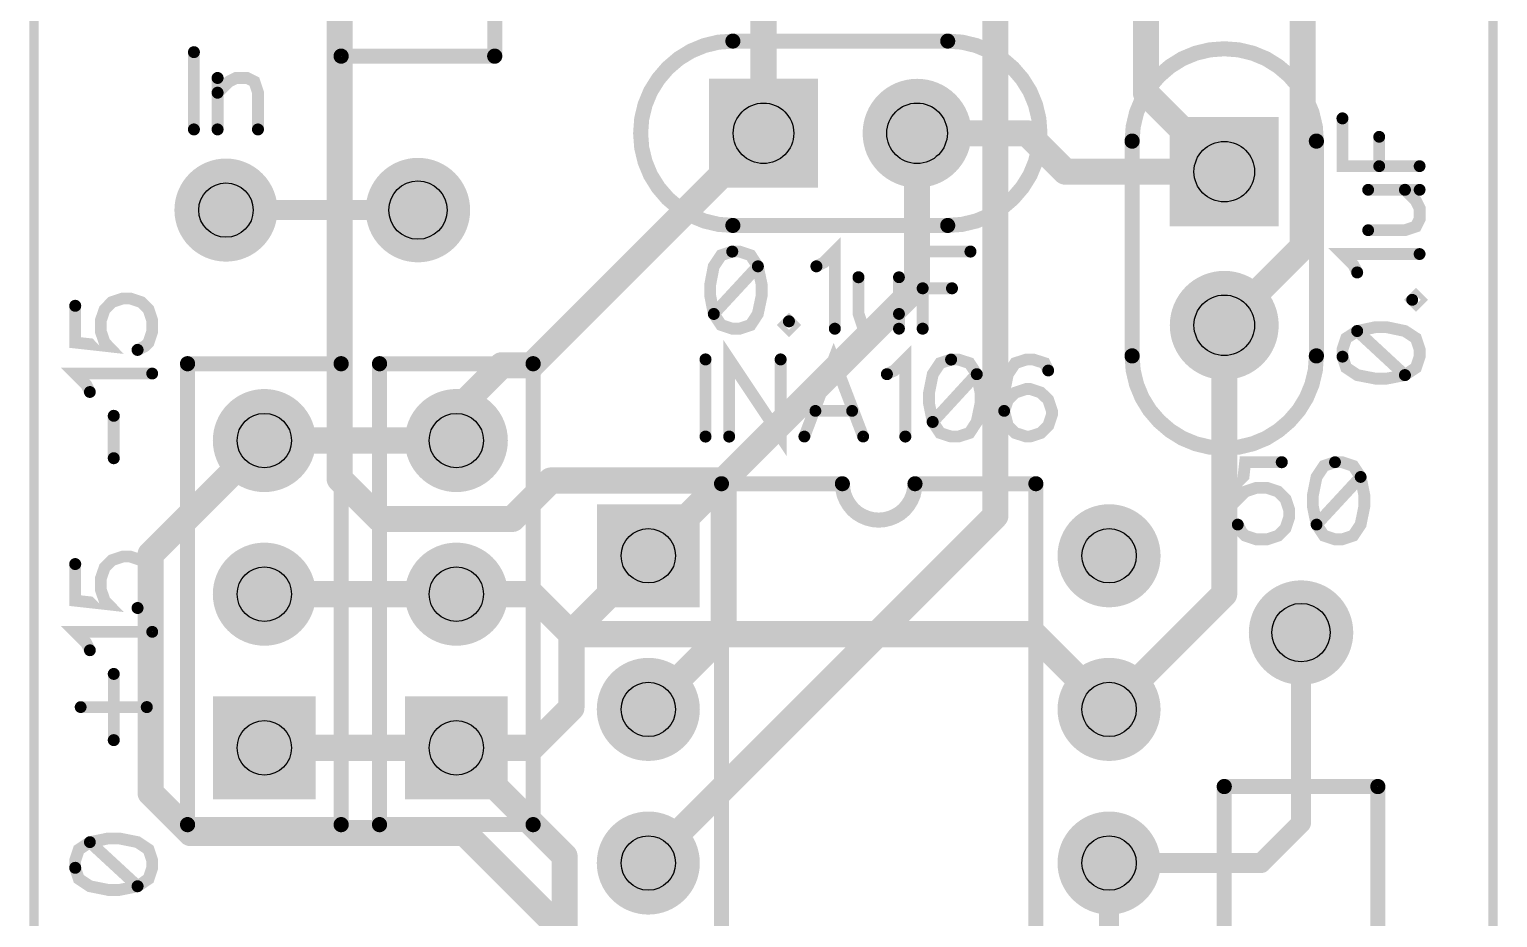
# Model space of a CAD drawing. Extents: x 0 to 0.95, y 0 to 7.58.
# Drawn here: x -0.003 to 0.953, y 6.139 to 6.718 of the extents above; entities that cross this region are included whole.
import ezdxf

# ---------------------------------------------------------------- set-up
doc = ezdxf.new("R2010")
doc.units = 0
for name, color, linetype in [('Board_Outline', 13, 'CONTINUOUS'), ('Bottom', 6, 'CONTINUOUS'), ('Bottom_Mask', 10, 'CONTINUOUS'), ('Drill_Bottom', 8, 'CONTINUOUS'), ('Drill_Top', 7, 'CONTINUOUS'), ('Top', 5, 'CONTINUOUS'), ('Top_Mask', 3, 'CONTINUOUS'), ('Top_Silk', 2, 'CONTINUOUS')]:
    doc.layers.add(name, color=color, linetype=linetype)

msp = doc.modelspace()

# ---------------------------------------------------------------- linework, layer by layer
at = {"layer": 'Board_Outline', "linetype": 'CONTINUOUS', "const_width": 0.006}
msp.add_lwpolyline([(0, 0), (0.95, 0), (0.95, 7.575), (0, 7.575), (0, 0)], dxfattribs=at)
at = {"layer": 'Bottom', "linetype": 'CONTINUOUS'}
for points, const_width in [([(0.724, 6.676), (0.724, 7.024)], 0.017), ([(0.826, 6.576), (0.826, 6.885)], 0.017), ([(0.199, 6.874), (0.199, 6.425)], 0.017), ([(0.626, 6.851), (0.626, 6.401)], 0.017), ([(0.475, 6.774), (0.475, 6.65)], 0.017), ([(0.775, 6.625), (0.724, 6.676)], 0.017), ([(0.475, 6.65), (0.324, 6.499)], 0.017), ([(0.775, 6.525), (0.826, 6.576)], 0.017), ([(0.775, 6.35), (0.775, 6.525)], 0.017), ([(0.3045, 6.499), (0.275, 6.4695)], 0.017), ([(0.324, 6.499), (0.3045, 6.499)], 0.017), ([(0.275, 6.4695), (0.275, 6.45)], 0.017), ([(0.199, 6.425), (0.225, 6.399)], 0.017), ([(0.3115, 6.399), (0.3365, 6.424)], 0.017), ([(0.3365, 6.424), (0.449, 6.424)], 0.017), ([(0.449, 6.424), (0.449, 6.324)], 0.017), ([(0.225, 6.399), (0.3115, 6.399)], 0.017), ([(0.626, 6.401), (0.4, 6.175)], 0.017), ([(0.4, 6.375), (0.35, 6.325)], 0.017), ([(0.7, 6.275), (0.775, 6.35)], 0.017), ([(0.35, 6.325), (0.35, 6.276)], 0.017), ([(0.449, 6.324), (0.4, 6.275)], 0.017), ([(0.825, 6.201), (0.825, 6.325)], 0.013), ([(0.35, 6.276), (0.324, 6.25)], 0.017), ([(0.324, 6.25), (0.275, 6.25)], 0.017), ([(0.275, 6.25), (0.3455, 6.1795)], 0.017), ([(0.799, 6.175), (0.825, 6.201)], 0.013), ([(0.3455, 6.1795), (0.3455, 6.124)], 0.017), ([(0.7, 6.075), (0.7, 6.175)], 0.013), ([(0.7, 6.175), (0.799, 6.175)], 0.013)]:
    msp.add_lwpolyline(points, dxfattribs=dict(at, const_width=const_width))
for points, const_width in [([(0.7198, 6.676, 1), (0.7283, 6.676, 1), (0.7198, 6.676, 1)], 0.0085), ([(0.7198, 6.676, 1), (0.7283, 6.676, 1), (0.7198, 6.676, 1)], 0.0085), ([(0.5907, 6.65, 1), (0.5593, 6.65, 1), (0.5907, 6.65, 1)], 0.0315), ([(0.4707, 6.65, 1), (0.4792, 6.65, 1), (0.4707, 6.65, 1)], 0.0085), ([(0.4707, 6.65, 1), (0.4792, 6.65, 1), (0.4707, 6.65, 1)], 0.0085), ([(0.1398, 6.6, 1), (0.1102, 6.6, 1), (0.1398, 6.6, 1)], 0.0295), ([(0.265, 6.6, 1), (0.235, 6.6, 1), (0.265, 6.6, 1)], 0.03), ([(0.7708, 6.625, 1), (0.7792, 6.625, 1), (0.7708, 6.625, 1)], 0.0085), ([(0.8217, 6.576, 1), (0.8302, 6.576, 1), (0.8217, 6.576, 1)], 0.0085), ([(0.8217, 6.576, 1), (0.8302, 6.576, 1), (0.8217, 6.576, 1)], 0.0085), ([(0.7907, 6.525, 1), (0.7593, 6.525, 1), (0.7907, 6.525, 1)], 0.0315), ([(0.7708, 6.525, 1), (0.7792, 6.525, 1), (0.7708, 6.525, 1)], 0.0085), ([(0.7708, 6.525, 1), (0.7792, 6.525, 1), (0.7708, 6.525, 1)], 0.0085), ([(0.3003, 6.499, 1), (0.3088, 6.499, 1), (0.3003, 6.499, 1)], 0.0085), ([(0.3003, 6.499, 1), (0.3088, 6.499, 1), (0.3003, 6.499, 1)], 0.0085), ([(0.3198, 6.499, 1), (0.3283, 6.499, 1), (0.3198, 6.499, 1)], 0.0085), ([(0.3198, 6.499, 1), (0.3283, 6.499, 1), (0.3198, 6.499, 1)], 0.0085), ([(0.1648, 6.45, 1), (0.1352, 6.45, 1), (0.1648, 6.45, 1)], 0.0295), ([(0.2898, 6.45, 1), (0.2602, 6.45, 1), (0.2898, 6.45, 1)], 0.0295), ([(0.2708, 6.4695, 1), (0.2793, 6.4695, 1), (0.2708, 6.4695, 1)], 0.0085), ([(0.2708, 6.4695, 1), (0.2793, 6.4695, 1), (0.2708, 6.4695, 1)], 0.0085), ([(0.2708, 6.45, 1), (0.2793, 6.45, 1), (0.2708, 6.45, 1)], 0.0085), ([(0.1948, 6.425, 1), (0.2033, 6.425, 1), (0.1948, 6.425, 1)], 0.0085), ([(0.1948, 6.425, 1), (0.2033, 6.425, 1), (0.1948, 6.425, 1)], 0.0085), ([(0.3323, 6.424, 1), (0.3408, 6.424, 1), (0.3323, 6.424, 1)], 0.0085), ([(0.3323, 6.424, 1), (0.3408, 6.424, 1), (0.3323, 6.424, 1)], 0.0085), ([(0.4448, 6.424, 1), (0.4533, 6.424, 1), (0.4448, 6.424, 1)], 0.0085), ([(0.4448, 6.424, 1), (0.4533, 6.424, 1), (0.4448, 6.424, 1)], 0.0085), ([(0.2208, 6.399, 1), (0.2293, 6.399, 1), (0.2208, 6.399, 1)], 0.0085), ([(0.2208, 6.399, 1), (0.2293, 6.399, 1), (0.2208, 6.399, 1)], 0.0085), ([(0.3073, 6.399, 1), (0.3158, 6.399, 1), (0.3073, 6.399, 1)], 0.0085), ([(0.3073, 6.399, 1), (0.3158, 6.399, 1), (0.3073, 6.399, 1)], 0.0085), ([(0.6217, 6.401, 1), (0.6302, 6.401, 1), (0.6217, 6.401, 1)], 0.0085), ([(0.6217, 6.401, 1), (0.6302, 6.401, 1), (0.6217, 6.401, 1)], 0.0085), ([(0.7148, 6.375, 1), (0.6852, 6.375, 1), (0.7148, 6.375, 1)], 0.0295), ([(0.1648, 6.35, 1), (0.1352, 6.35, 1), (0.1648, 6.35, 1)], 0.0295), ([(0.2898, 6.35, 1), (0.2602, 6.35, 1), (0.2898, 6.35, 1)], 0.0295), ([(0.3958, 6.375, 1), (0.4042, 6.375, 1), (0.3958, 6.375, 1)], 0.0085), ([(0.7708, 6.35, 1), (0.7792, 6.35, 1), (0.7708, 6.35, 1)], 0.0085), ([(0.7708, 6.35, 1), (0.7792, 6.35, 1), (0.7708, 6.35, 1)], 0.0085), ([(0.84, 6.325, 1), (0.81, 6.325, 1), (0.84, 6.325, 1)], 0.03), ([(0.3458, 6.325, 1), (0.3542, 6.325, 1), (0.3458, 6.325, 1)], 0.0085), ([(0.3458, 6.325, 1), (0.3542, 6.325, 1), (0.3458, 6.325, 1)], 0.0085), ([(0.4448, 6.324, 1), (0.4533, 6.324, 1), (0.4448, 6.324, 1)], 0.0085), ([(0.4448, 6.324, 1), (0.4533, 6.324, 1), (0.4448, 6.324, 1)], 0.0085), ([(0.8218, 6.325, 1), (0.8282, 6.325, 1), (0.8218, 6.325, 1)], 0.0065), ([(0.4148, 6.275, 1), (0.3852, 6.275, 1), (0.4148, 6.275, 1)], 0.0295), ([(0.7148, 6.275, 1), (0.6852, 6.275, 1), (0.7148, 6.275, 1)], 0.0295), ([(0.3458, 6.276, 1), (0.3542, 6.276, 1), (0.3458, 6.276, 1)], 0.0085), ([(0.3458, 6.276, 1), (0.3542, 6.276, 1), (0.3458, 6.276, 1)], 0.0085), ([(0.3958, 6.275, 1), (0.4042, 6.275, 1), (0.3958, 6.275, 1)], 0.0085), ([(0.6957, 6.275, 1), (0.7043, 6.275, 1), (0.6957, 6.275, 1)], 0.0085), ([(0.2708, 6.25, 1), (0.2793, 6.25, 1), (0.2708, 6.25, 1)], 0.0085), ([(0.2708, 6.25, 1), (0.2793, 6.25, 1), (0.2708, 6.25, 1)], 0.0085), ([(0.3198, 6.25, 1), (0.3283, 6.25, 1), (0.3198, 6.25, 1)], 0.0085), ([(0.3198, 6.25, 1), (0.3283, 6.25, 1), (0.3198, 6.25, 1)], 0.0085), ([(0.4148, 6.175, 1), (0.3852, 6.175, 1), (0.4148, 6.175, 1)], 0.0295), ([(0.7148, 6.175, 1), (0.6852, 6.175, 1), (0.7148, 6.175, 1)], 0.0295), ([(0.8218, 6.201, 1), (0.8282, 6.201, 1), (0.8218, 6.201, 1)], 0.0065), ([(0.8218, 6.201, 1), (0.8282, 6.201, 1), (0.8218, 6.201, 1)], 0.0065), ([(0.3412, 6.1795, 1), (0.3497, 6.1795, 1), (0.3412, 6.1795, 1)], 0.0085), ([(0.3412, 6.1795, 1), (0.3497, 6.1795, 1), (0.3412, 6.1795, 1)], 0.0085), ([(0.3958, 6.175, 1), (0.4042, 6.175, 1), (0.3958, 6.175, 1)], 0.0085), ([(0.6968, 6.175, 1), (0.7032, 6.175, 1), (0.6968, 6.175, 1)], 0.0065), ([(0.6968, 6.175, 1), (0.7032, 6.175, 1), (0.6968, 6.175, 1)], 0.0065), ([(0.7958, 6.175, 1), (0.8023, 6.175, 1), (0.7958, 6.175, 1)], 0.0065), ([(0.7958, 6.175, 1), (0.8023, 6.175, 1), (0.7958, 6.175, 1)], 0.0065)]:
    msp.add_lwpolyline(points, format="xyb", dxfattribs=dict(at, const_width=const_width))
at = {"layer": 'Bottom'}
for points in [[(0.4435, 6.6815), (0.5065, 6.6815), (0.4435, 6.6185), (0.5065, 6.6185)], [(0.7435, 6.6565), (0.8065, 6.6565), (0.7435, 6.5935), (0.8065, 6.5935)], [(0.3705, 6.4045), (0.4295, 6.4045), (0.3705, 6.3455), (0.4295, 6.3455)], [(0.1205, 6.2795), (0.1795, 6.2795), (0.1205, 6.2205), (0.1795, 6.2205)], [(0.2455, 6.2795), (0.3045, 6.2795), (0.2455, 6.2205), (0.3045, 6.2205)]]:
    msp.add_solid(points, dxfattribs=at)
at = {"layer": 'Bottom_Mask', "linetype": 'CONTINUOUS'}
for points, const_width in [([(0.5927, 6.65, 1), (0.5573, 6.65, 1), (0.5927, 6.65, 1)], 0.0355), ([(0.5573, 6.65, 1), (0.5927, 6.65, 1), (0.5573, 6.65, 1)], 0.0355), ([(0.1418, 6.6, 1), (0.1082, 6.6, 1), (0.1418, 6.6, 1)], 0.0335), ([(0.1082, 6.6, 1), (0.1418, 6.6, 1), (0.1082, 6.6, 1)], 0.0335), ([(0.267, 6.6, 1), (0.233, 6.6, 1), (0.267, 6.6, 1)], 0.034), ([(0.233, 6.6, 1), (0.267, 6.6, 1), (0.233, 6.6, 1)], 0.034), ([(0.7927, 6.525, 1), (0.7573, 6.525, 1), (0.7927, 6.525, 1)], 0.0355), ([(0.7573, 6.525, 1), (0.7927, 6.525, 1), (0.7573, 6.525, 1)], 0.0355), ([(0.1668, 6.45, 1), (0.1332, 6.45, 1), (0.1668, 6.45, 1)], 0.0335), ([(0.1332, 6.45, 1), (0.1668, 6.45, 1), (0.1332, 6.45, 1)], 0.0335), ([(0.2918, 6.45, 1), (0.2582, 6.45, 1), (0.2918, 6.45, 1)], 0.0335), ([(0.2582, 6.45, 1), (0.2918, 6.45, 1), (0.2582, 6.45, 1)], 0.0335), ([(0.7168, 6.375, 1), (0.6832, 6.375, 1), (0.7168, 6.375, 1)], 0.0335), ([(0.6832, 6.375, 1), (0.7168, 6.375, 1), (0.6832, 6.375, 1)], 0.0335), ([(0.1668, 6.35, 1), (0.1332, 6.35, 1), (0.1668, 6.35, 1)], 0.0335), ([(0.1332, 6.35, 1), (0.1668, 6.35, 1), (0.1332, 6.35, 1)], 0.0335), ([(0.2918, 6.35, 1), (0.2582, 6.35, 1), (0.2918, 6.35, 1)], 0.0335), ([(0.2582, 6.35, 1), (0.2918, 6.35, 1), (0.2582, 6.35, 1)], 0.0335), ([(0.842, 6.325, 1), (0.808, 6.325, 1), (0.842, 6.325, 1)], 0.034), ([(0.808, 6.325, 1), (0.842, 6.325, 1), (0.808, 6.325, 1)], 0.034), ([(0.4168, 6.275, 1), (0.3832, 6.275, 1), (0.4168, 6.275, 1)], 0.0335), ([(0.3832, 6.275, 1), (0.4168, 6.275, 1), (0.3832, 6.275, 1)], 0.0335), ([(0.7168, 6.275, 1), (0.6832, 6.275, 1), (0.7168, 6.275, 1)], 0.0335), ([(0.6832, 6.275, 1), (0.7168, 6.275, 1), (0.6832, 6.275, 1)], 0.0335), ([(0.4168, 6.175, 1), (0.3832, 6.175, 1), (0.4168, 6.175, 1)], 0.0335), ([(0.3832, 6.175, 1), (0.4168, 6.175, 1), (0.3832, 6.175, 1)], 0.0335), ([(0.7168, 6.175, 1), (0.6832, 6.175, 1), (0.7168, 6.175, 1)], 0.0335), ([(0.6832, 6.175, 1), (0.7168, 6.175, 1), (0.6832, 6.175, 1)], 0.0335)]:
    msp.add_lwpolyline(points, format="xyb", dxfattribs=dict(at, const_width=const_width))
at = {"layer": 'Bottom_Mask'}
for points in [[(0.4395, 6.6855), (0.5105, 6.6855), (0.4395, 6.6145), (0.5105, 6.6145)], [(0.7395, 6.6605), (0.8105, 6.6605), (0.7395, 6.5895), (0.8105, 6.5895)], [(0.3665, 6.4085), (0.4335, 6.4085), (0.3665, 6.3415), (0.4335, 6.3415)], [(0.1165, 6.2835), (0.1835, 6.2835), (0.1165, 6.2165), (0.1835, 6.2165)], [(0.2415, 6.2835), (0.3085, 6.2835), (0.2415, 6.2165), (0.3085, 6.2165)]]:
    msp.add_solid(points, dxfattribs=at)
at = {"layer": 'Drill_Bottom'}
for centre, radius in [((0.475, 6.65), 0.0197), ((0.575, 6.65), 0.0197), ((0.775, 6.625), 0.0197), ((0.125, 6.6), 0.0177), ((0.25, 6.6), 0.019), ((0.775, 6.525), 0.0197), ((0.15, 6.45), 0.0177), ((0.275, 6.45), 0.0177), ((0.4, 6.375), 0.0177), ((0.7, 6.375), 0.0177), ((0.15, 6.35), 0.0177), ((0.275, 6.35), 0.0177), ((0.825, 6.325), 0.019), ((0.4, 6.275), 0.0177), ((0.7, 6.275), 0.0177), ((0.15, 6.25), 0.0177), ((0.275, 6.25), 0.0177), ((0.4, 6.175), 0.0177), ((0.7, 6.175), 0.0177)]:
    msp.add_circle(centre, radius, dxfattribs=at)
at = {"layer": 'Drill_Top'}
for centre, radius in [((0.475, 6.65), 0.0197), ((0.575, 6.65), 0.0197), ((0.775, 6.625), 0.0197), ((0.125, 6.6), 0.0177), ((0.25, 6.6), 0.019), ((0.775, 6.525), 0.0197), ((0.15, 6.45), 0.0177), ((0.275, 6.45), 0.0177), ((0.4, 6.375), 0.0177), ((0.7, 6.375), 0.0177), ((0.15, 6.35), 0.0177), ((0.275, 6.35), 0.0177), ((0.825, 6.325), 0.019), ((0.4, 6.275), 0.0177), ((0.7, 6.275), 0.0177), ((0.15, 6.25), 0.0177), ((0.275, 6.25), 0.0177), ((0.4, 6.175), 0.0177), ((0.7, 6.175), 0.0177)]:
    msp.add_circle(centre, radius, dxfattribs=at)
at = {"layer": 'Top', "linetype": 'CONTINUOUS'}
for points, const_width in [([(0.5907, 6.65, 1), (0.5593, 6.65, 1), (0.5907, 6.65, 1)], 0.0315), ([(0.5707, 6.65, 1), (0.5792, 6.65, 1), (0.5707, 6.65, 1)], 0.0085), ([(0.5707, 6.65, 1), (0.5792, 6.65, 1), (0.5707, 6.65, 1)], 0.0085), ([(0.6423, 6.65, 1), (0.6508, 6.65, 1), (0.6423, 6.65, 1)], 0.0085), ([(0.6423, 6.65, 1), (0.6508, 6.65, 1), (0.6423, 6.65, 1)], 0.0085), ([(0.1398, 6.6, 1), (0.1102, 6.6, 1), (0.1398, 6.6, 1)], 0.0295), ([(0.265, 6.6, 1), (0.235, 6.6, 1), (0.265, 6.6, 1)], 0.03), ([(0.6673, 6.625, 1), (0.6758, 6.625, 1), (0.6673, 6.625, 1)], 0.0085), ([(0.6673, 6.625, 1), (0.6758, 6.625, 1), (0.6673, 6.625, 1)], 0.0085), ([(0.7708, 6.625, 1), (0.7792, 6.625, 1), (0.7708, 6.625, 1)], 0.0085), ([(0.1218, 6.6, 1), (0.1282, 6.6, 1), (0.1218, 6.6, 1)], 0.0065), ([(0.2468, 6.6, 1), (0.2532, 6.6, 1), (0.2468, 6.6, 1)], 0.0065), ([(0.5707, 6.55, 1), (0.5792, 6.55, 1), (0.5707, 6.55, 1)], 0.0085), ([(0.5707, 6.55, 1), (0.5792, 6.55, 1), (0.5707, 6.55, 1)], 0.0085), ([(0.7907, 6.525, 1), (0.7593, 6.525, 1), (0.7907, 6.525, 1)], 0.0315), ([(0.1648, 6.45, 1), (0.1352, 6.45, 1), (0.1648, 6.45, 1)], 0.0295), ([(0.2898, 6.45, 1), (0.2602, 6.45, 1), (0.2898, 6.45, 1)], 0.0295), ([(0.1457, 6.45, 1), (0.1543, 6.45, 1), (0.1457, 6.45, 1)], 0.0085), ([(0.1457, 6.45, 1), (0.1543, 6.45, 1), (0.1457, 6.45, 1)], 0.0085), ([(0.2708, 6.45, 1), (0.2793, 6.45, 1), (0.2708, 6.45, 1)], 0.0085), ([(0.7148, 6.375, 1), (0.6852, 6.375, 1), (0.7148, 6.375, 1)], 0.0295), ([(0.0717, 6.376, 1), (0.0802, 6.376, 1), (0.0717, 6.376, 1)], 0.0085), ([(0.0717, 6.376, 1), (0.0802, 6.376, 1), (0.0717, 6.376, 1)], 0.0085), ([(0.1648, 6.35, 1), (0.1352, 6.35, 1), (0.1648, 6.35, 1)], 0.0295), ([(0.2898, 6.35, 1), (0.2602, 6.35, 1), (0.2898, 6.35, 1)], 0.0295), ([(0.3958, 6.375, 1), (0.4042, 6.375, 1), (0.3958, 6.375, 1)], 0.0085), ([(0.1457, 6.35, 1), (0.1543, 6.35, 1), (0.1457, 6.35, 1)], 0.0085), ([(0.2708, 6.35, 1), (0.2793, 6.35, 1), (0.2708, 6.35, 1)], 0.0085), ([(0.2708, 6.35, 1), (0.2793, 6.35, 1), (0.2708, 6.35, 1)], 0.0085), ([(0.3198, 6.35, 1), (0.3283, 6.35, 1), (0.3198, 6.35, 1)], 0.0085), ([(0.3198, 6.35, 1), (0.3283, 6.35, 1), (0.3198, 6.35, 1)], 0.0085), ([(0.84, 6.325, 1), (0.81, 6.325, 1), (0.84, 6.325, 1)], 0.03), ([(0.3458, 6.324, 1), (0.3542, 6.324, 1), (0.3458, 6.324, 1)], 0.0085), ([(0.3458, 6.324, 1), (0.3542, 6.324, 1), (0.3458, 6.324, 1)], 0.0085), ([(0.6467, 6.324, 1), (0.6552, 6.324, 1), (0.6467, 6.324, 1)], 0.0085), ([(0.6467, 6.324, 1), (0.6552, 6.324, 1), (0.6467, 6.324, 1)], 0.0085), ([(0.4148, 6.275, 1), (0.3852, 6.275, 1), (0.4148, 6.275, 1)], 0.0295), ([(0.7148, 6.275, 1), (0.6852, 6.275, 1), (0.7148, 6.275, 1)], 0.0295), ([(0.6957, 6.275, 1), (0.7043, 6.275, 1), (0.6957, 6.275, 1)], 0.0085), ([(0.1457, 6.25, 1), (0.1543, 6.25, 1), (0.1457, 6.25, 1)], 0.0085), ([(0.1948, 6.25, 1), (0.2033, 6.25, 1), (0.1948, 6.25, 1)], 0.0085), ([(0.1948, 6.25, 1), (0.2033, 6.25, 1), (0.1948, 6.25, 1)], 0.0085), ([(0.1948, 6.25, 1), (0.2033, 6.25, 1), (0.1948, 6.25, 1)], 0.0085), ([(0.2708, 6.25, 1), (0.2793, 6.25, 1), (0.2708, 6.25, 1)], 0.0085), ([(0.0717, 6.2205, 1), (0.0802, 6.2205, 1), (0.0717, 6.2205, 1)], 0.0085), ([(0.0717, 6.2205, 1), (0.0802, 6.2205, 1), (0.0717, 6.2205, 1)], 0.0085), ([(0.4148, 6.175, 1), (0.3852, 6.175, 1), (0.4148, 6.175, 1)], 0.0295), ([(0.7148, 6.175, 1), (0.6852, 6.175, 1), (0.7148, 6.175, 1)], 0.0295), ([(0.0977, 6.1945, 1), (0.1062, 6.1945, 1), (0.0977, 6.1945, 1)], 0.0085), ([(0.0977, 6.1945, 1), (0.1062, 6.1945, 1), (0.0977, 6.1945, 1)], 0.0085), ([(0.2763, 6.1945, 1), (0.2848, 6.1945, 1), (0.2763, 6.1945, 1)], 0.0085), ([(0.2763, 6.1945, 1), (0.2848, 6.1945, 1), (0.2763, 6.1945, 1)], 0.0085)]:
    msp.add_lwpolyline(points, format="xyb", dxfattribs=dict(at, const_width=const_width))
for points, const_width in [([(0.575, 6.55), (0.575, 6.65)], 0.017), ([(0.575, 6.65), (0.6465, 6.65)], 0.017), ([(0.6465, 6.65), (0.6715, 6.625)], 0.017), ([(0.6715, 6.625), (0.775, 6.625)], 0.017), ([(0.25, 6.6), (0.125, 6.6)], 0.013), ([(0.4, 6.375), (0.575, 6.55)], 0.017), ([(0.076, 6.376), (0.15, 6.45)], 0.017), ([(0.15, 6.45), (0.275, 6.45)], 0.017), ([(0.076, 6.2205), (0.076, 6.376)], 0.017), ([(0.275, 6.35), (0.15, 6.35)], 0.017), ([(0.324, 6.35), (0.275, 6.35)], 0.017), ([(0.35, 6.324), (0.324, 6.35)], 0.017), ([(0.651, 6.324), (0.35, 6.324)], 0.017), ([(0.7, 6.275), (0.651, 6.324)], 0.017), ([(0.15, 6.25), (0.199, 6.25)], 0.017), ([(0.199, 6.25), (0.199, 6.25)], 0.017), ([(0.199, 6.25), (0.275, 6.25)], 0.017), ([(0.102, 6.1945), (0.076, 6.2205)], 0.017), ([(0.2805, 6.1945), (0.102, 6.1945)], 0.017), ([(0.4, 6.075), (0.2805, 6.1945)], 0.017)]:
    msp.add_lwpolyline(points, dxfattribs=dict(at, const_width=const_width))
at = {"layer": 'Top'}
for points in [[(0.4435, 6.6815), (0.5065, 6.6815), (0.4435, 6.6185), (0.5065, 6.6185)], [(0.7435, 6.6565), (0.8065, 6.6565), (0.7435, 6.5935), (0.8065, 6.5935)], [(0.3705, 6.4045), (0.4295, 6.4045), (0.3705, 6.3455), (0.4295, 6.3455)], [(0.1205, 6.2795), (0.1795, 6.2795), (0.1205, 6.2205), (0.1795, 6.2205)], [(0.2455, 6.2795), (0.3045, 6.2795), (0.2455, 6.2205), (0.3045, 6.2205)]]:
    msp.add_solid(points, dxfattribs=at)
at = {"layer": 'Top_Mask', "linetype": 'CONTINUOUS'}
for points, const_width in [([(0.5927, 6.65, 1), (0.5573, 6.65, 1), (0.5927, 6.65, 1)], 0.0355), ([(0.5573, 6.65, 1), (0.5927, 6.65, 1), (0.5573, 6.65, 1)], 0.0355), ([(0.1418, 6.6, 1), (0.1082, 6.6, 1), (0.1418, 6.6, 1)], 0.0335), ([(0.1082, 6.6, 1), (0.1418, 6.6, 1), (0.1082, 6.6, 1)], 0.0335), ([(0.267, 6.6, 1), (0.233, 6.6, 1), (0.267, 6.6, 1)], 0.034), ([(0.233, 6.6, 1), (0.267, 6.6, 1), (0.233, 6.6, 1)], 0.034), ([(0.7927, 6.525, 1), (0.7573, 6.525, 1), (0.7927, 6.525, 1)], 0.0355), ([(0.7573, 6.525, 1), (0.7927, 6.525, 1), (0.7573, 6.525, 1)], 0.0355), ([(0.1668, 6.45, 1), (0.1332, 6.45, 1), (0.1668, 6.45, 1)], 0.0335), ([(0.1332, 6.45, 1), (0.1668, 6.45, 1), (0.1332, 6.45, 1)], 0.0335), ([(0.2918, 6.45, 1), (0.2582, 6.45, 1), (0.2918, 6.45, 1)], 0.0335), ([(0.2582, 6.45, 1), (0.2918, 6.45, 1), (0.2582, 6.45, 1)], 0.0335), ([(0.7168, 6.375, 1), (0.6832, 6.375, 1), (0.7168, 6.375, 1)], 0.0335), ([(0.6832, 6.375, 1), (0.7168, 6.375, 1), (0.6832, 6.375, 1)], 0.0335), ([(0.1668, 6.35, 1), (0.1332, 6.35, 1), (0.1668, 6.35, 1)], 0.0335), ([(0.1332, 6.35, 1), (0.1668, 6.35, 1), (0.1332, 6.35, 1)], 0.0335), ([(0.2918, 6.35, 1), (0.2582, 6.35, 1), (0.2918, 6.35, 1)], 0.0335), ([(0.2582, 6.35, 1), (0.2918, 6.35, 1), (0.2582, 6.35, 1)], 0.0335), ([(0.842, 6.325, 1), (0.808, 6.325, 1), (0.842, 6.325, 1)], 0.034), ([(0.808, 6.325, 1), (0.842, 6.325, 1), (0.808, 6.325, 1)], 0.034), ([(0.4168, 6.275, 1), (0.3832, 6.275, 1), (0.4168, 6.275, 1)], 0.0335), ([(0.3832, 6.275, 1), (0.4168, 6.275, 1), (0.3832, 6.275, 1)], 0.0335), ([(0.7168, 6.275, 1), (0.6832, 6.275, 1), (0.7168, 6.275, 1)], 0.0335), ([(0.6832, 6.275, 1), (0.7168, 6.275, 1), (0.6832, 6.275, 1)], 0.0335), ([(0.4168, 6.175, 1), (0.3832, 6.175, 1), (0.4168, 6.175, 1)], 0.0335), ([(0.3832, 6.175, 1), (0.4168, 6.175, 1), (0.3832, 6.175, 1)], 0.0335), ([(0.7168, 6.175, 1), (0.6832, 6.175, 1), (0.7168, 6.175, 1)], 0.0335), ([(0.6832, 6.175, 1), (0.7168, 6.175, 1), (0.6832, 6.175, 1)], 0.0335)]:
    msp.add_lwpolyline(points, format="xyb", dxfattribs=dict(at, const_width=const_width))
at = {"layer": 'Top_Mask'}
for points in [[(0.4395, 6.6855), (0.5105, 6.6855), (0.4395, 6.6145), (0.5105, 6.6145)], [(0.7395, 6.6605), (0.8105, 6.6605), (0.7395, 6.5895), (0.8105, 6.5895)], [(0.3665, 6.4085), (0.4335, 6.4085), (0.3665, 6.3415), (0.4335, 6.3415)], [(0.1165, 6.2835), (0.1835, 6.2835), (0.1165, 6.2165), (0.1835, 6.2165)], [(0.2415, 6.2835), (0.3085, 6.2835), (0.2415, 6.2165), (0.3085, 6.2165)]]:
    msp.add_solid(points, dxfattribs=at)
at = {"layer": 'Top_Silk', "linetype": 'CONTINUOUS'}
for points, const_width in [([(0.2, 6.7002), (0.2, 6.8998)], 0.0098), ([(0.3, 6.7002), (0.3, 6.8998)], 0.0098), ([(0.4551, 6.71), (0.4457, 6.7093), (0.4365, 6.7071), (0.4278, 6.7035), (0.4198, 6.6986), (0.4126, 6.6924), (0.4065, 6.6853), (0.4015, 6.6773), (0.3979, 6.6686), (0.3957, 6.6594), (0.395, 6.65), (0.3957, 6.6406), (0.3979, 6.6314), (0.4015, 6.6227), (0.4065, 6.6147), (0.4126, 6.6076), (0.4198, 6.6014), (0.4278, 6.5965), (0.4365, 6.5929), (0.4457, 6.5907), (0.4551, 6.59)], 0.0098), ([(0.4551, 6.71), (0.5949, 6.71)], 0.0098), ([(0.5949, 6.59), (0.6043, 6.5907), (0.6135, 6.5929), (0.6222, 6.5965), (0.6302, 6.6014), (0.6374, 6.6076), (0.6435, 6.6147), (0.6485, 6.6227), (0.6521, 6.6314), (0.6543, 6.6406), (0.655, 6.65), (0.6543, 6.6594), (0.6521, 6.6686), (0.6485, 6.6773), (0.6435, 6.6853), (0.6374, 6.6924), (0.6302, 6.6986), (0.6222, 6.7035), (0.6135, 6.7071), (0.6043, 6.7093), (0.5949, 6.71)], 0.0098), ([(0.1041, 6.7028), (0.1041, 6.6525)], 0.0077), ([(0.3, 6.7002), (0.2, 6.7002)], 0.0098), ([(0.835, 6.6449), (0.8343, 6.6543), (0.8321, 6.6635), (0.8285, 6.6722), (0.8236, 6.6802), (0.8174, 6.6874), (0.8103, 6.6935), (0.8023, 6.6985), (0.7936, 6.7021), (0.7844, 6.7043), (0.775, 6.705), (0.7656, 6.7043), (0.7564, 6.7021), (0.7477, 6.6985), (0.7397, 6.6935), (0.7326, 6.6874), (0.7264, 6.6802), (0.7215, 6.6722), (0.7179, 6.6635), (0.7157, 6.6543), (0.715, 6.6449)], 0.0098), ([(0.1196, 6.686), (0.1196, 6.6525)], 0.0077), ([(0.1196, 6.6764), (0.1268, 6.6836), (0.1316, 6.686), (0.1387, 6.686), (0.1435, 6.6836), (0.1459, 6.6764), (0.1459, 6.6525)], 0.0077), ([(0.852, 6.6597), (0.852, 6.6286), (0.9022, 6.6286)], 0.0077), ([(0.715, 6.6449), (0.715, 6.5051)], 0.0098), ([(0.835, 6.6449), (0.835, 6.5051)], 0.0098), ([(0.8759, 6.6286), (0.8759, 6.6477)], 0.0077), ([(0.8687, 6.5869), (0.8926, 6.5869), (0.8998, 6.5893), (0.9022, 6.5941), (0.9022, 6.6012), (0.8998, 6.606), (0.8926, 6.6132)], 0.0077), ([(0.8687, 6.6132), (0.9022, 6.6132)], 0.0077), ([(0.4551, 6.59), (0.5949, 6.59)], 0.0098), ([(0.5094, 6.5634), (0.5143, 6.5659), (0.5214, 6.573), (0.5214, 6.5228)], 0.0077), ([(0.4546, 6.573), (0.4474, 6.5706), (0.4426, 6.5634), (0.4403, 6.5515), (0.4403, 6.5443), (0.4426, 6.5324), (0.4474, 6.5252), (0.4546, 6.5228), (0.4594, 6.5228), (0.4666, 6.5252), (0.4713, 6.5324), (0.4738, 6.5443), (0.4738, 6.5515), (0.4713, 6.5634), (0.4666, 6.5706), (0.4594, 6.573), (0.4546, 6.573)], 0.0077), ([(0.6097, 6.573), (0.5786, 6.573), (0.5786, 6.5228)], 0.0077), ([(0.8616, 6.5594), (0.8591, 6.5643), (0.852, 6.5714), (0.9022, 6.5714)], 0.0077), ([(0.4713, 6.5634), (0.4426, 6.5324)], 0.0077), ([(0.5369, 6.5563), (0.5369, 6.5324), (0.5393, 6.5252), (0.5441, 6.5228), (0.5512, 6.5228), (0.556, 6.5252), (0.5632, 6.5324)], 0.0077), ([(0.5632, 6.5563), (0.5632, 6.5228)], 0.0077), ([(0.5786, 6.5491), (0.5977, 6.5491)], 0.0077), ([(0.8974, 6.5416), (0.8998, 6.5392), (0.9022, 6.5416), (0.8998, 6.544), (0.8974, 6.5416)], 0.0077), ([(0.0268, 6.5377), (0.0268, 6.5138), (0.0483, 6.5114), (0.046, 6.5138), (0.0435, 6.521), (0.0435, 6.5281), (0.046, 6.5353), (0.0507, 6.5401), (0.0579, 6.5425), (0.0626, 6.5425), (0.0698, 6.5401), (0.0746, 6.5353), (0.077, 6.5281), (0.077, 6.521), (0.0746, 6.5138), (0.0722, 6.5114), (0.0675, 6.509)], 0.0077), ([(0.4916, 6.5276), (0.4892, 6.5252), (0.4916, 6.5228), (0.494, 6.5252), (0.4916, 6.5276)], 0.0077), ([(0.852, 6.5046), (0.8544, 6.4974), (0.8616, 6.4926), (0.8735, 6.4903), (0.8807, 6.4903), (0.8926, 6.4926), (0.8998, 6.4974), (0.9022, 6.5046), (0.9022, 6.5094), (0.8998, 6.5166), (0.8926, 6.5213), (0.8807, 6.5238), (0.8735, 6.5238), (0.8616, 6.5213), (0.8544, 6.5166), (0.852, 6.5094), (0.852, 6.5046)], 0.0077), ([(0.8616, 6.5213), (0.8926, 6.4926)], 0.0077), ([(0.4862, 6.5028), (0.4862, 6.4526), (0.4527, 6.5028), (0.4527, 6.4526)], 0.0077), ([(0.5399, 6.4526), (0.5207, 6.5028), (0.5016, 6.4526)], 0.0077), ([(0.5553, 6.4932), (0.5602, 6.4956), (0.5673, 6.5027), (0.5673, 6.4526)], 0.0077), ([(0.1, 6.2), (0.1, 6.5)], 0.0098), ([(0.2, 6.5), (0.1, 6.5)], 0.0098), ([(0.2, 6.2), (0.2, 6.5)], 0.0098), ([(0.225, 6.2), (0.225, 6.5)], 0.0098), ([(0.325, 6.5), (0.225, 6.5)], 0.0098), ([(0.325, 6.2), (0.325, 6.5)], 0.0098), ([(0.4372, 6.5028), (0.4372, 6.4526)], 0.0077), ([(0.5971, 6.5027), (0.59, 6.5004), (0.5852, 6.4932), (0.5828, 6.4812), (0.5828, 6.4741), (0.5852, 6.4621), (0.59, 6.4549), (0.5971, 6.4526), (0.6019, 6.4526), (0.6091, 6.4549), (0.6138, 6.4621), (0.6163, 6.4741), (0.6163, 6.4812), (0.6138, 6.4932), (0.6091, 6.5004), (0.6019, 6.5027), (0.5971, 6.5027)], 0.0077), ([(0.6604, 6.4956), (0.658, 6.5004), (0.6508, 6.5027), (0.6461, 6.5027), (0.6389, 6.5004), (0.6341, 6.4932), (0.6317, 6.4812), (0.6317, 6.4693), (0.6341, 6.4597), (0.6389, 6.4549), (0.6461, 6.4526), (0.6485, 6.4526), (0.6556, 6.4549), (0.6604, 6.4597), (0.6628, 6.4669), (0.6628, 6.4693), (0.6604, 6.4765), (0.6556, 6.4812), (0.6485, 6.4836), (0.6461, 6.4836), (0.6389, 6.4812), (0.6341, 6.4765), (0.6317, 6.4693)], 0.0077), ([(0.715, 6.5051), (0.7157, 6.4957), (0.7179, 6.4865), (0.7215, 6.4778), (0.7264, 6.4698), (0.7326, 6.4626), (0.7397, 6.4565), (0.7477, 6.4515), (0.7564, 6.4479), (0.7656, 6.4457), (0.775, 6.445), (0.7844, 6.4457), (0.7936, 6.4479), (0.8023, 6.4515), (0.8103, 6.4565), (0.8174, 6.4626), (0.8236, 6.4698), (0.8285, 6.4778), (0.8321, 6.4865), (0.8343, 6.4957), (0.835, 6.5051)], 0.0098), ([(0.0364, 6.4816), (0.034, 6.4864), (0.0268, 6.4936), (0.077, 6.4936)], 0.0077), ([(0.6138, 6.4932), (0.5852, 6.4621)], 0.0077), ([(0.5088, 6.4693), (0.5327, 6.4693)], 0.0077), ([(0.0519, 6.4385), (0.0519, 6.4661)], 0.0077), ([(0.8125, 6.4359), (0.7886, 6.4359), (0.7862, 6.4144), (0.7886, 6.4168), (0.7958, 6.4192), (0.8029, 6.4192), (0.8101, 6.4168), (0.8149, 6.412), (0.8173, 6.4048), (0.8173, 6.4001), (0.8149, 6.3929), (0.8101, 6.3881), (0.8029, 6.3857), (0.7958, 6.3857), (0.7886, 6.3881), (0.7862, 6.3905), (0.7838, 6.3953)], 0.0077), ([(0.8471, 6.4359), (0.8399, 6.4335), (0.8351, 6.4263), (0.8327, 6.4144), (0.8327, 6.4072), (0.8351, 6.3953), (0.8399, 6.3881), (0.8471, 6.3857), (0.8518, 6.3857), (0.859, 6.3881), (0.8638, 6.3953), (0.8662, 6.4072), (0.8662, 6.4144), (0.8638, 6.4263), (0.859, 6.4335), (0.8518, 6.4359), (0.8471, 6.4359)], 0.0077), ([(0.4476, 6.4219), (0.4476, 6.0281)], 0.0098), ([(0.4476, 6.4219), (0.5264, 6.4219)], 0.0098), ([(0.5264, 6.4219), (0.5267, 6.4182), (0.5275, 6.4146), (0.529, 6.4111), (0.5309, 6.408), (0.5333, 6.4051), (0.5361, 6.4027), (0.5393, 6.4008), (0.5427, 6.3994), (0.5463, 6.3985), (0.55, 6.3982), (0.5537, 6.3985), (0.5573, 6.3994), (0.5607, 6.4008), (0.5639, 6.4027), (0.5667, 6.4051), (0.5691, 6.408), (0.571, 6.4111), (0.5725, 6.4146), (0.5733, 6.4182), (0.5736, 6.4219)], 0.0098), ([(0.6524, 6.4219), (0.5736, 6.4219)], 0.0098), ([(0.6524, 6.4219), (0.6524, 6.0281)], 0.0098), ([(0.8638, 6.4263), (0.8351, 6.3953)], 0.0077), ([(0.0268, 6.3696), (0.0268, 6.3458), (0.0483, 6.3434), (0.046, 6.3458), (0.0435, 6.353), (0.0435, 6.3601), (0.046, 6.3673), (0.0507, 6.3721), (0.0579, 6.3745), (0.0626, 6.3745), (0.0698, 6.3721), (0.0746, 6.3673), (0.077, 6.3601), (0.077, 6.353), (0.0746, 6.3458), (0.0722, 6.3434), (0.0675, 6.341)], 0.0077), ([(0.0364, 6.3135), (0.034, 6.3183), (0.0268, 6.3255), (0.077, 6.3255)], 0.0077), ([(0.052, 6.255), (0.052, 6.2981)], 0.0077), ([(0.0304, 6.2765), (0.0735, 6.2765)], 0.0077), ([(0.775, 6.2248), (0.775, 6.0252)], 0.0098), ([(0.775, 6.2248), (0.875, 6.2248)], 0.0098), ([(0.875, 6.2248), (0.875, 6.0252)], 0.0098), ([(0.2, 6.2), (0.1, 6.2)], 0.0098), ([(0.325, 6.2), (0.225, 6.2)], 0.0098), ([(0.0268, 6.1719), (0.0292, 6.1647), (0.0364, 6.1599), (0.0483, 6.1575), (0.0555, 6.1575), (0.0675, 6.1599), (0.0746, 6.1647), (0.077, 6.1719), (0.077, 6.1766), (0.0746, 6.1838), (0.0675, 6.1886), (0.0555, 6.191), (0.0483, 6.191), (0.0364, 6.1886), (0.0292, 6.1838), (0.0268, 6.1766), (0.0268, 6.1719)], 0.0077), ([(0.0364, 6.1886), (0.0675, 6.1599)], 0.0077)]:
    msp.add_lwpolyline(points, dxfattribs=dict(at, const_width=const_width))
for points, const_width in [([(0.4526, 6.71, 1), (0.4575, 6.71, 1), (0.4526, 6.71, 1)], 0.0049), ([(0.4526, 6.71, 1), (0.4575, 6.71, 1), (0.4526, 6.71, 1)], 0.0049), ([(0.5925, 6.71, 1), (0.5974, 6.71, 1), (0.5925, 6.71, 1)], 0.0049), ([(0.5925, 6.71, 1), (0.5974, 6.71, 1), (0.5925, 6.71, 1)], 0.0049), ([(0.1022, 6.7028, 1), (0.1061, 6.7028, 1), (0.1022, 6.7028, 1)], 0.0039), ([(0.1975, 6.7002, 1), (0.2025, 6.7002, 1), (0.1975, 6.7002, 1)], 0.0049), ([(0.1975, 6.7002, 1), (0.2025, 6.7002, 1), (0.1975, 6.7002, 1)], 0.0049), ([(0.2975, 6.7002, 1), (0.3025, 6.7002, 1), (0.2975, 6.7002, 1)], 0.0049), ([(0.2975, 6.7002, 1), (0.3025, 6.7002, 1), (0.2975, 6.7002, 1)], 0.0049), ([(0.1176, 6.686, 1), (0.1215, 6.686, 1), (0.1176, 6.686, 1)], 0.0039), ([(0.1176, 6.6764, 1), (0.1215, 6.6764, 1), (0.1176, 6.6764, 1)], 0.0039), ([(0.85, 6.6597, 1), (0.8539, 6.6597, 1), (0.85, 6.6597, 1)], 0.0039), ([(0.1022, 6.6525, 1), (0.1061, 6.6525, 1), (0.1022, 6.6525, 1)], 0.0039), ([(0.1176, 6.6525, 1), (0.1215, 6.6525, 1), (0.1176, 6.6525, 1)], 0.0039), ([(0.1439, 6.6525, 1), (0.1478, 6.6525, 1), (0.1439, 6.6525, 1)], 0.0039), ([(0.7125, 6.6449, 1), (0.7175, 6.6449, 1), (0.7125, 6.6449, 1)], 0.0049), ([(0.7125, 6.6449, 1), (0.7175, 6.6449, 1), (0.7125, 6.6449, 1)], 0.0049), ([(0.8325, 6.6449, 1), (0.8375, 6.6449, 1), (0.8325, 6.6449, 1)], 0.0049), ([(0.8325, 6.6449, 1), (0.8375, 6.6449, 1), (0.8325, 6.6449, 1)], 0.0049), ([(0.874, 6.6477, 1), (0.8778, 6.6477, 1), (0.874, 6.6477, 1)], 0.0039), ([(0.874, 6.6286, 1), (0.8778, 6.6286, 1), (0.874, 6.6286, 1)], 0.0039), ([(0.9003, 6.6286, 1), (0.9041, 6.6286, 1), (0.9003, 6.6286, 1)], 0.0039), ([(0.8668, 6.6132, 1), (0.8706, 6.6132, 1), (0.8668, 6.6132, 1)], 0.0039), ([(0.8907, 6.6132, 1), (0.8946, 6.6132, 1), (0.8907, 6.6132, 1)], 0.0039), ([(0.9003, 6.6132, 1), (0.9041, 6.6132, 1), (0.9003, 6.6132, 1)], 0.0039), ([(0.4526, 6.59, 1), (0.4575, 6.59, 1), (0.4526, 6.59, 1)], 0.0049), ([(0.4526, 6.59, 1), (0.4575, 6.59, 1), (0.4526, 6.59, 1)], 0.0049), ([(0.5925, 6.59, 1), (0.5974, 6.59, 1), (0.5925, 6.59, 1)], 0.0049), ([(0.5925, 6.59, 1), (0.5974, 6.59, 1), (0.5925, 6.59, 1)], 0.0049), ([(0.8668, 6.5869, 1), (0.8706, 6.5869, 1), (0.8668, 6.5869, 1)], 0.0039), ([(0.4527, 6.573, 1), (0.4566, 6.573, 1), (0.4527, 6.573, 1)], 0.0039), ([(0.6078, 6.573, 1), (0.6117, 6.573, 1), (0.6078, 6.573, 1)], 0.0039), ([(0.9003, 6.5714, 1), (0.9041, 6.5714, 1), (0.9003, 6.5714, 1)], 0.0039), ([(0.4694, 6.5634, 1), (0.4733, 6.5634, 1), (0.4694, 6.5634, 1)], 0.0039), ([(0.5075, 6.5634, 1), (0.5114, 6.5634, 1), (0.5075, 6.5634, 1)], 0.0039), ([(0.5349, 6.5563, 1), (0.5388, 6.5563, 1), (0.5349, 6.5563, 1)], 0.0039), ([(0.5613, 6.5563, 1), (0.5651, 6.5563, 1), (0.5613, 6.5563, 1)], 0.0039), ([(0.8596, 6.5594, 1), (0.8635, 6.5594, 1), (0.8596, 6.5594, 1)], 0.0039), ([(0.5767, 6.5491, 1), (0.5806, 6.5491, 1), (0.5767, 6.5491, 1)], 0.0039), ([(0.5958, 6.5491, 1), (0.5997, 6.5491, 1), (0.5958, 6.5491, 1)], 0.0039), ([(0.0249, 6.5377, 1), (0.0288, 6.5377, 1), (0.0249, 6.5377, 1)], 0.0039), ([(0.8955, 6.5416, 1), (0.8993, 6.5416, 1), (0.8955, 6.5416, 1)], 0.0039), ([(0.4407, 6.5324, 1), (0.4446, 6.5324, 1), (0.4407, 6.5324, 1)], 0.0039), ([(0.4896, 6.5276, 1), (0.4935, 6.5276, 1), (0.4896, 6.5276, 1)], 0.0039), ([(0.5613, 6.5324, 1), (0.5651, 6.5324, 1), (0.5613, 6.5324, 1)], 0.0039), ([(0.5195, 6.5228, 1), (0.5234, 6.5228, 1), (0.5195, 6.5228, 1)], 0.0039), ([(0.5613, 6.5228, 1), (0.5651, 6.5228, 1), (0.5613, 6.5228, 1)], 0.0039), ([(0.5767, 6.5228, 1), (0.5806, 6.5228, 1), (0.5767, 6.5228, 1)], 0.0039), ([(0.8596, 6.5213, 1), (0.8635, 6.5213, 1), (0.8596, 6.5213, 1)], 0.0039), ([(0.0655, 6.509, 1), (0.0694, 6.509, 1), (0.0655, 6.509, 1)], 0.0039), ([(0.0975, 6.5, 1), (0.1025, 6.5, 1), (0.0975, 6.5, 1)], 0.0049), ([(0.0975, 6.5, 1), (0.1025, 6.5, 1), (0.0975, 6.5, 1)], 0.0049), ([(0.1975, 6.5, 1), (0.2025, 6.5, 1), (0.1975, 6.5, 1)], 0.0049), ([(0.1975, 6.5, 1), (0.2025, 6.5, 1), (0.1975, 6.5, 1)], 0.0049), ([(0.2225, 6.5, 1), (0.2275, 6.5, 1), (0.2225, 6.5, 1)], 0.0049), ([(0.2225, 6.5, 1), (0.2275, 6.5, 1), (0.2225, 6.5, 1)], 0.0049), ([(0.3225, 6.5, 1), (0.3275, 6.5, 1), (0.3225, 6.5, 1)], 0.0049), ([(0.3225, 6.5, 1), (0.3275, 6.5, 1), (0.3225, 6.5, 1)], 0.0049), ([(0.4353, 6.5028, 1), (0.4392, 6.5028, 1), (0.4353, 6.5028, 1)], 0.0039), ([(0.4842, 6.5028, 1), (0.4881, 6.5028, 1), (0.4842, 6.5028, 1)], 0.0039), ([(0.5952, 6.5027, 1), (0.5991, 6.5027, 1), (0.5952, 6.5027, 1)], 0.0039), ([(0.7125, 6.5051, 1), (0.7175, 6.5051, 1), (0.7125, 6.5051, 1)], 0.0049), ([(0.7125, 6.5051, 1), (0.7175, 6.5051, 1), (0.7125, 6.5051, 1)], 0.0049), ([(0.8325, 6.5051, 1), (0.8375, 6.5051, 1), (0.8325, 6.5051, 1)], 0.0049), ([(0.8325, 6.5051, 1), (0.8375, 6.5051, 1), (0.8325, 6.5051, 1)], 0.0049), ([(0.8501, 6.5046, 1), (0.8539, 6.5046, 1), (0.8501, 6.5046, 1)], 0.0039), ([(0.0751, 6.4936, 1), (0.0789, 6.4936, 1), (0.0751, 6.4936, 1)], 0.0039), ([(0.5534, 6.4932, 1), (0.5573, 6.4932, 1), (0.5534, 6.4932, 1)], 0.0039), ([(0.6119, 6.4932, 1), (0.6158, 6.4932, 1), (0.6119, 6.4932, 1)], 0.0039), ([(0.6585, 6.4956, 1), (0.6623, 6.4956, 1), (0.6585, 6.4956, 1)], 0.0039), ([(0.8907, 6.4926, 1), (0.8946, 6.4926, 1), (0.8907, 6.4926, 1)], 0.0039), ([(0.0345, 6.4816, 1), (0.0383, 6.4816, 1), (0.0345, 6.4816, 1)], 0.0039), ([(0.5069, 6.4693, 1), (0.5107, 6.4693, 1), (0.5069, 6.4693, 1)], 0.0039), ([(0.5308, 6.4693, 1), (0.5346, 6.4693, 1), (0.5308, 6.4693, 1)], 0.0039), ([(0.6298, 6.4693, 1), (0.6336, 6.4693, 1), (0.6298, 6.4693, 1)], 0.0039), ([(0.05, 6.4661, 1), (0.0539, 6.4661, 1), (0.05, 6.4661, 1)], 0.0039), ([(0.5832, 6.4621, 1), (0.5871, 6.4621, 1), (0.5832, 6.4621, 1)], 0.0039), ([(0.4353, 6.4526, 1), (0.4392, 6.4526, 1), (0.4353, 6.4526, 1)], 0.0039), ([(0.4507, 6.4526, 1), (0.4546, 6.4526, 1), (0.4507, 6.4526, 1)], 0.0039), ([(0.4997, 6.4526, 1), (0.5035, 6.4526, 1), (0.4997, 6.4526, 1)], 0.0039), ([(0.538, 6.4526, 1), (0.5418, 6.4526, 1), (0.538, 6.4526, 1)], 0.0039), ([(0.5654, 6.4526, 1), (0.5693, 6.4526, 1), (0.5654, 6.4526, 1)], 0.0039), ([(0.05, 6.4385, 1), (0.0539, 6.4385, 1), (0.05, 6.4385, 1)], 0.0039), ([(0.8105, 6.4359, 1), (0.8144, 6.4359, 1), (0.8105, 6.4359, 1)], 0.0039), ([(0.8452, 6.4359, 1), (0.849, 6.4359, 1), (0.8452, 6.4359, 1)], 0.0039), ([(0.4452, 6.4219, 1), (0.4501, 6.4219, 1), (0.4452, 6.4219, 1)], 0.0049), ([(0.4452, 6.4219, 1), (0.4501, 6.4219, 1), (0.4452, 6.4219, 1)], 0.0049), ([(0.5239, 6.4219, 1), (0.5288, 6.4219, 1), (0.5239, 6.4219, 1)], 0.0049), ([(0.5239, 6.4219, 1), (0.5288, 6.4219, 1), (0.5239, 6.4219, 1)], 0.0049), ([(0.5712, 6.4219, 1), (0.5761, 6.4219, 1), (0.5712, 6.4219, 1)], 0.0049), ([(0.5712, 6.4219, 1), (0.5761, 6.4219, 1), (0.5712, 6.4219, 1)], 0.0049), ([(0.6499, 6.4219, 1), (0.6548, 6.4219, 1), (0.6499, 6.4219, 1)], 0.0049), ([(0.6499, 6.4219, 1), (0.6548, 6.4219, 1), (0.6499, 6.4219, 1)], 0.0049), ([(0.8619, 6.4263, 1), (0.8657, 6.4263, 1), (0.8619, 6.4263, 1)], 0.0039), ([(0.7819, 6.3953, 1), (0.7857, 6.3953, 1), (0.7819, 6.3953, 1)], 0.0039), ([(0.8332, 6.3953, 1), (0.837, 6.3953, 1), (0.8332, 6.3953, 1)], 0.0039), ([(0.0249, 6.3696, 1), (0.0288, 6.3696, 1), (0.0249, 6.3696, 1)], 0.0039), ([(0.0655, 6.341, 1), (0.0694, 6.341, 1), (0.0655, 6.341, 1)], 0.0039), ([(0.0751, 6.3255, 1), (0.0789, 6.3255, 1), (0.0751, 6.3255, 1)], 0.0039), ([(0.0345, 6.3135, 1), (0.0383, 6.3135, 1), (0.0345, 6.3135, 1)], 0.0039), ([(0.05, 6.2981, 1), (0.0539, 6.2981, 1), (0.05, 6.2981, 1)], 0.0039), ([(0.0285, 6.2765, 1), (0.0323, 6.2765, 1), (0.0285, 6.2765, 1)], 0.0039), ([(0.0715, 6.2765, 1), (0.0754, 6.2765, 1), (0.0715, 6.2765, 1)], 0.0039), ([(0.05, 6.255, 1), (0.0539, 6.255, 1), (0.05, 6.255, 1)], 0.0039), ([(0.7725, 6.2248, 1), (0.7775, 6.2248, 1), (0.7725, 6.2248, 1)], 0.0049), ([(0.7725, 6.2248, 1), (0.7775, 6.2248, 1), (0.7725, 6.2248, 1)], 0.0049), ([(0.8725, 6.2248, 1), (0.8775, 6.2248, 1), (0.8725, 6.2248, 1)], 0.0049), ([(0.8725, 6.2248, 1), (0.8775, 6.2248, 1), (0.8725, 6.2248, 1)], 0.0049), ([(0.0975, 6.2, 1), (0.1025, 6.2, 1), (0.0975, 6.2, 1)], 0.0049), ([(0.0975, 6.2, 1), (0.1025, 6.2, 1), (0.0975, 6.2, 1)], 0.0049), ([(0.1975, 6.2, 1), (0.2025, 6.2, 1), (0.1975, 6.2, 1)], 0.0049), ([(0.1975, 6.2, 1), (0.2025, 6.2, 1), (0.1975, 6.2, 1)], 0.0049), ([(0.2225, 6.2, 1), (0.2275, 6.2, 1), (0.2225, 6.2, 1)], 0.0049), ([(0.2225, 6.2, 1), (0.2275, 6.2, 1), (0.2225, 6.2, 1)], 0.0049), ([(0.3225, 6.2, 1), (0.3275, 6.2, 1), (0.3225, 6.2, 1)], 0.0049), ([(0.3225, 6.2, 1), (0.3275, 6.2, 1), (0.3225, 6.2, 1)], 0.0049), ([(0.0345, 6.1886, 1), (0.0383, 6.1886, 1), (0.0345, 6.1886, 1)], 0.0039), ([(0.0249, 6.1719, 1), (0.0288, 6.1719, 1), (0.0249, 6.1719, 1)], 0.0039), ([(0.0655, 6.1599, 1), (0.0694, 6.1599, 1), (0.0655, 6.1599, 1)], 0.0039)]:
    msp.add_lwpolyline(points, format="xyb", dxfattribs=dict(at, const_width=const_width))

doc.saveas('drawing.dxf')
